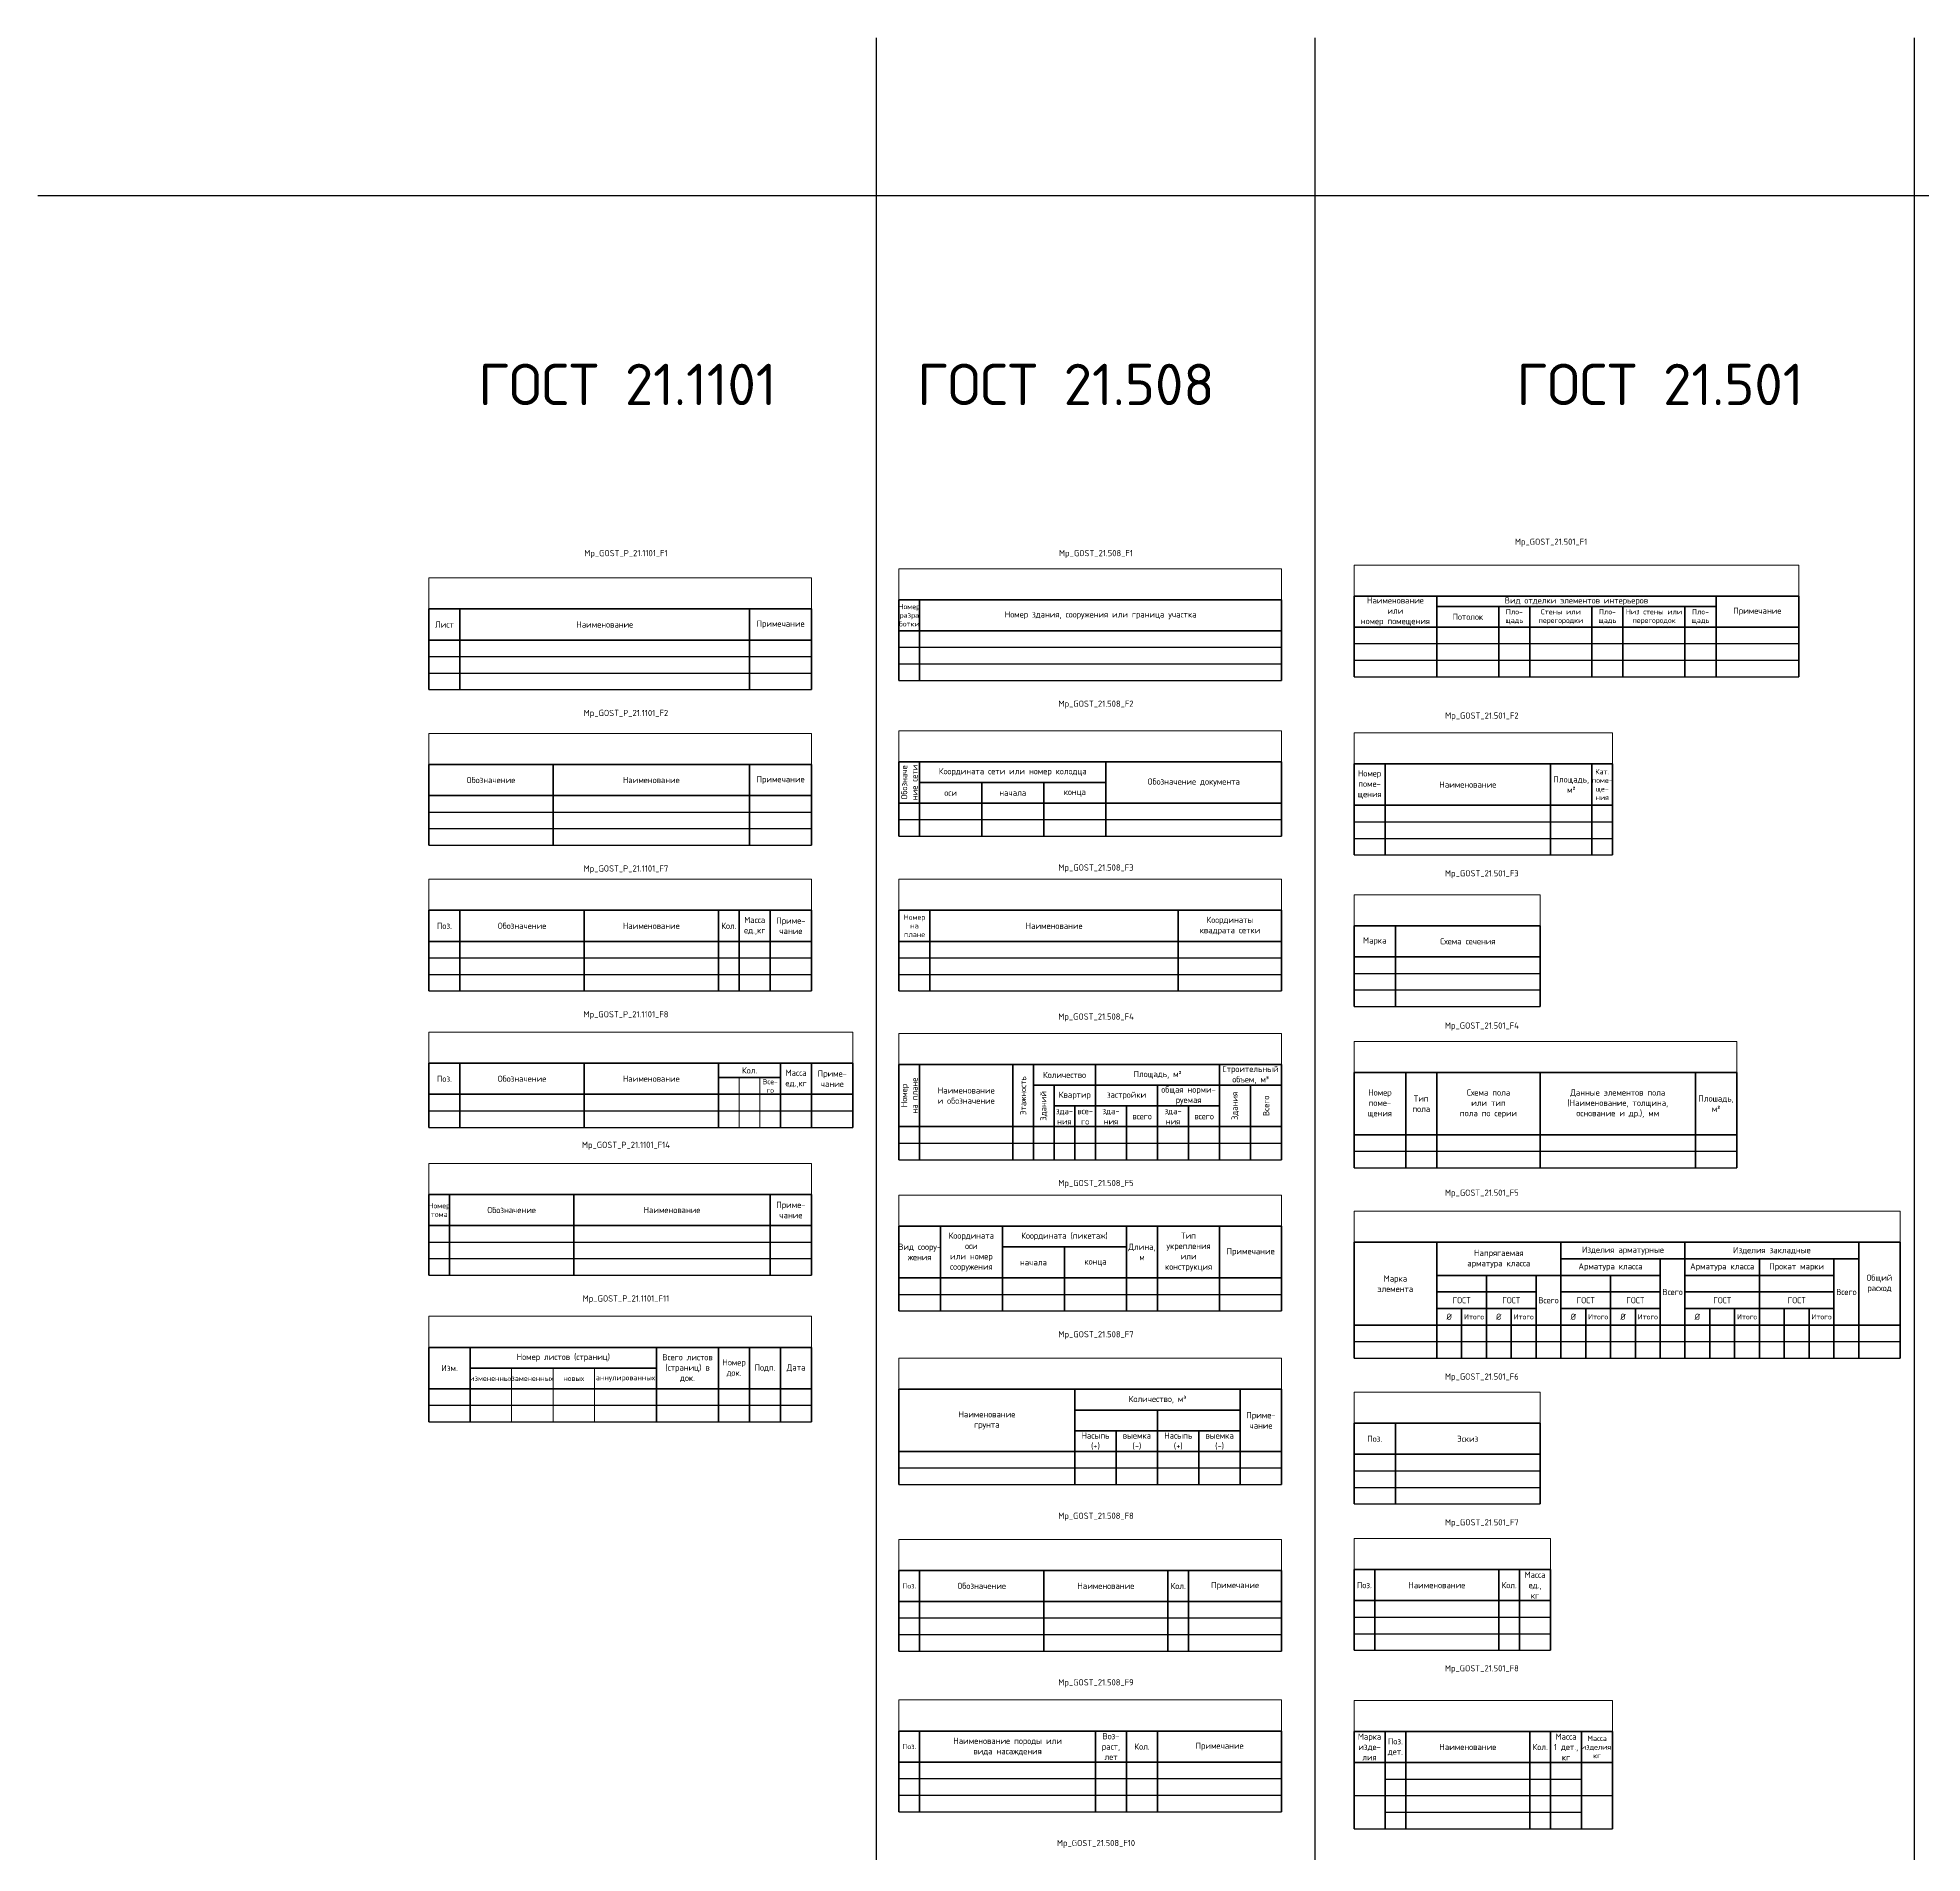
# Model space of a CAD drawing. Header units: millimetres. Extents: x 1497 to 8154, y -1970 to 1505.
# Drawn here: x 2261 to 3172, y 627 to 1505 of the extents above; entities that cross this region are included whole.
import ezdxf

# ---------------------------------------------------------------- set-up
doc = ezdxf.new("R2010")
doc.units = ezdxf.units.MM
doc.styles.add('MpTextStyle', font='isocpeur.ttf')

# ---------------------------------------------------------------- blocks, each defined once
blk = doc.blocks.new('*T1')
at = {"color": 0, "linetype": 'ByBlock', "lineweight": 40, "transparency": 16777216}
for p, q in [((0, -15), (185, -15)), ((0, -15), (0, -54)), ((15, -15), (15, -54)), ((155, -15), (155, -54)), ((185, -15), (185, -54)), ((0, -30), (185, -30))]:
    blk.add_line(p, q, dxfattribs=at)
at = {"color": 0, "linetype": 'ByBlock', "lineweight": -2, "transparency": 16777216}
for p, q in [((0, -38), (185, -38)), ((0, -46), (185, -46)), ((0, -54), (185, -54))]:
    blk.add_line(p, q, dxfattribs=at)
at = {"layer": 'Defpoints', "color": 8, "linetype": 'ByBlock', "lineweight": 0, "transparency": 16777216}
for p, q in [((0, 0), (185, 0)), ((0, 0), (0, -15)), ((185, 0), (185, -15))]:
    blk.add_line(p, q, dxfattribs=at)
at = {"color": 0, "transparency": 16777216, "char_height": 3, "attachment_point": 5, "style": 'MpTextStyle'}
for s, insert, width in [('Лист', (7.5, -22.5), 15), ('Наименование', (85, -22.5), 140), ('Примечание', (170, -22.5), 30)]:
    blk.add_mtext(s, dxfattribs=dict(at, insert=insert, width=width))
blk = doc.blocks.new('*T2')
at = {"color": 0, "linetype": 'ByBlock', "lineweight": 40, "transparency": 16777216}
for p, q in [((0, -15), (185, -15)), ((0, -15), (0, -54)), ((60, -15), (60, -54)), ((155, -15), (155, -54)), ((185, -15), (185, -54)), ((0, -30), (185, -30))]:
    blk.add_line(p, q, dxfattribs=at)
at = {"color": 0, "linetype": 'ByBlock', "lineweight": -2, "transparency": 16777216}
for p, q in [((0, -38), (185, -38)), ((0, -46), (185, -46)), ((0, -54), (185, -54))]:
    blk.add_line(p, q, dxfattribs=at)
at = {"layer": 'Defpoints', "color": 8, "linetype": 'ByBlock', "lineweight": 0, "transparency": 16777216}
for p, q in [((0, 0), (185, 0)), ((0, 0), (0, -15)), ((185, 0), (185, -15))]:
    blk.add_line(p, q, dxfattribs=at)
at = {"color": 0, "transparency": 16777216, "char_height": 3, "attachment_point": 5, "style": 'MpTextStyle'}
for s, insert, width in [('Обозначение', (30, -22.5), 60), ('Наименование', (107.5, -22.5), 95), ('Примечание', (170, -22.5), 30)]:
    blk.add_mtext(s, dxfattribs=dict(at, insert=insert, width=width))
blk = doc.blocks.new('*T3')
at = {"color": 0, "linetype": 'ByBlock', "lineweight": 40, "transparency": 16777216}
for p, q in [((0, -15), (185, -15)), ((0, -15), (0, -54)), ((15, -15), (15, -54)), ((75, -15), (75, -54)), ((140, -15), (140, -54)), ((150, -15), (150, -54)), ((165, -15), (165, -54)), ((185, -15), (185, -54)), ((0, -30), (185, -30))]:
    blk.add_line(p, q, dxfattribs=at)
at = {"color": 0, "linetype": 'ByBlock', "lineweight": -2, "transparency": 16777216}
for p, q in [((0, -38), (185, -38)), ((0, -46), (185, -46)), ((0, -54), (185, -54))]:
    blk.add_line(p, q, dxfattribs=at)
at = {"layer": 'Defpoints', "color": 8, "linetype": 'ByBlock', "lineweight": 0, "transparency": 16777216}
for p, q in [((0, 0), (185, 0)), ((0, 0), (0, -15)), ((185, 0), (185, -15))]:
    blk.add_line(p, q, dxfattribs=at)
at = {"color": 0, "transparency": 16777216, "char_height": 3, "attachment_point": 5, "style": 'MpTextStyle'}
for s, insert, width in [('Масса\\Pед.,кг', (157.5, -22.5), 15), ('Поз.', (7.5, -22.5), 15), ('Обозначение', (45, -22.5), 60), ('Наименование', (107.5, -22.5), 65), ('Кол.', (145, -22.5), 10), ('Приме-\\Pчание', (175, -22.5), 20)]:
    blk.add_mtext(s, dxfattribs=dict(at, insert=insert, width=width))
blk = doc.blocks.new('*T4')
at = {"color": 0, "linetype": 'ByBlock', "lineweight": 40, "transparency": 16777216}
for p, q in [((0, -15), (205, -15)), ((0, -15), (0, -46.05)), ((15, -15), (15, -46.05)), ((75, -15), (75, -46.05)), ((140, -15), (140, -46.05)), ((170, -15), (170, -46.05)), ((185, -15), (185, -46.05)), ((205, -15), (205, -46.05)), ((140, -22), (170, -22)), ((0, -30.05), (205, -30.05))]:
    blk.add_line(p, q, dxfattribs=at)
at = {"color": 0, "linetype": 'ByBlock', "lineweight": 20, "transparency": 16777216}
for p, q in [((150, -22), (150, -46.05)), ((160, -22), (160, -46.05))]:
    blk.add_line(p, q, dxfattribs=at)
at = {"color": 0, "linetype": 'ByBlock', "lineweight": -2, "transparency": 16777216}
for p, q in [((0, -38.05), (205, -38.05)), ((0, -46.05), (205, -46.05))]:
    blk.add_line(p, q, dxfattribs=at)
at = {"layer": 'Defpoints', "color": 8, "linetype": 'ByBlock', "lineweight": 0, "transparency": 16777216}
for p, q in [((0, 0), (205, 0)), ((0, 0), (0, -15)), ((205, 0), (205, -15))]:
    blk.add_line(p, q, dxfattribs=at)
at = {"color": 0, "transparency": 16777216, "attachment_point": 5, "style": 'MpTextStyle'}
for s, insert, char_height, width in [('Кол.', (155, -18.5), 3, 30), ('Масса\\Pед.,кг', (177.5, -22.52), 3, 15), ('Поз.', (7.5, -22.52), 3, 15), ('Обозначение', (45, -22.52), 3, 60), ('Наименование', (107.5, -22.52), 3, 65), ('Все-\\Pго', (165, -26.02), 2.5, 10), ('Приме-\\Pчание', (195, -22.52), 3, 20)]:
    blk.add_mtext(s, dxfattribs=dict(at, insert=insert, char_height=char_height, width=width))
blk = doc.blocks.new('*T5')
at = {"color": 0, "linetype": 'ByBlock', "lineweight": 40, "transparency": 16777216}
for p, q in [((0, -15), (185, -15)), ((0, -15), (0, -54)), ((10, -15), (10, -54)), ((70, -15), (70, -54)), ((165, -15), (165, -54)), ((185, -15), (185, -54)), ((0, -30), (185, -30))]:
    blk.add_line(p, q, dxfattribs=at)
at = {"color": 0, "linetype": 'ByBlock', "lineweight": -2, "transparency": 16777216}
for p, q in [((0, -38), (185, -38)), ((0, -46), (185, -46)), ((0, -54), (185, -54))]:
    blk.add_line(p, q, dxfattribs=at)
at = {"layer": 'Defpoints', "color": 8, "linetype": 'ByBlock', "lineweight": 0, "transparency": 16777216}
for p, q in [((0, 0), (185, 0)), ((0, 0), (0, -15)), ((185, 0), (185, -15))]:
    blk.add_line(p, q, dxfattribs=at)
at = {"color": 0, "transparency": 16777216, "attachment_point": 5, "style": 'MpTextStyle'}
for s, insert, char_height, width in [('Номер тома', (5, -22.5), 2.5, 10), ('Обозначение', (40, -22.5), 3, 60), ('Наименование', (117.5, -22.5), 3, 95), ('Приме-\\Pчание', (175, -22.5), 3, 20)]:
    blk.add_mtext(s, dxfattribs=dict(at, insert=insert, char_height=char_height, width=width))
blk = doc.blocks.new('*T6')
at = {"color": 0, "linetype": 'ByBlock', "lineweight": 40, "transparency": 16777216}
for p, q in [((0, -15), (185, -15)), ((0, -15), (0, -51)), ((10, -15), (10, -51)), ((100, -15), (100, -51)), ((185, -15), (185, -51)), ((10, -25), (100, -25)), ((40, -25), (40, -51)), ((70, -25), (70, -51)), ((0, -35), (185, -35))]:
    blk.add_line(p, q, dxfattribs=at)
at = {"color": 0, "linetype": 'ByBlock', "lineweight": -2, "transparency": 16777216}
for p, q in [((0, -43), (185, -43)), ((0, -51), (185, -51))]:
    blk.add_line(p, q, dxfattribs=at)
at = {"layer": 'Defpoints', "color": 8, "linetype": 'ByBlock', "lineweight": 0, "transparency": 16777216}
for p, q in [((0, 0), (185, 0)), ((0, 0), (0, -15)), ((185, 0), (185, -15))]:
    blk.add_line(p, q, dxfattribs=at)
at = {"color": 0, "transparency": 16777216, "insert": (5, -25), "char_height": 3, "width": 20, "attachment_point": 5, "rotation": 90, "style": 'MpTextStyle'}
blk.add_mtext('Обозначе\\Pние сети', dxfattribs=at)
at = {"color": 0, "transparency": 16777216, "char_height": 3, "attachment_point": 5, "style": 'MpTextStyle'}
for s, insert, width in [('Координата сети или номер колодца', (55, -20), 90), ('Обозначение документа', (142.5, -25), 85), ('оси', (25, -30), 30), ('начала', (55, -30), 30), ('конца', (85, -30), 30)]:
    blk.add_mtext(s, dxfattribs=dict(at, insert=insert, width=width))
blk = doc.blocks.new('*T7')
at = {"color": 0, "linetype": 'ByBlock', "lineweight": 40, "transparency": 16777216}
for p, q in [((0, -15), (185, -15)), ((0, -15), (0, -61)), ((10, -15), (10, -61)), ((55, -15), (55, -61)), ((65, -15), (65, -61)), ((95, -15), (95, -61)), ((155, -15), (155, -61)), ((185, -15), (185, -61)), ((65, -25), (185, -25)), ((75, -25), (75, -61)), ((125, -25), (125, -61)), ((170, -25), (170, -61)), ((75, -35), (155, -35)), ((85, -35), (85, -61)), ((110, -35), (110, -61)), ((140, -35), (140, -61)), ((0, -45), (185, -45))]:
    blk.add_line(p, q, dxfattribs=at)
at = {"color": 0, "linetype": 'ByBlock', "lineweight": -2, "transparency": 16777216}
for p, q in [((0, -53), (185, -53)), ((0, -61), (185, -61))]:
    blk.add_line(p, q, dxfattribs=at)
at = {"layer": 'Defpoints', "color": 8, "linetype": 'ByBlock', "lineweight": 0, "transparency": 16777216}
for p, q in [((0, 0), (185, 0)), ((0, 0), (0, -15)), ((185, 0), (185, -15))]:
    blk.add_line(p, q, dxfattribs=at)
at = {"color": 0, "transparency": 16777216, "char_height": 3, "attachment_point": 5, "style": 'MpTextStyle'}
for s, insert, width in [('Площадь, м²', (125, -20), 60), ('Строительный объем, м³', (170, -20), 30), ('Наименование\\Pи обозначение', (32.5, -30), 45), ('Количество', (80, -20), 30), ('общая норми-\\Pруемая', (140, -30), 30), ('зда-\\Pния', (80, -40), 10), ('Квартир', (85, -30), 20), ('зда-\\Pния', (102.5, -40), 15), ('застройки', (110, -30), 30), ('зда-\\Pния', (132.5, -40), 15), ('все-\\Pго', (90, -40), 10), ('всего', (117.5, -40), 15), ('всего', (147.5, -40), 15)]:
    blk.add_mtext(s, dxfattribs=dict(at, insert=insert, width=width))
at = {"color": 0, "transparency": 16777216, "char_height": 3, "attachment_point": 5, "rotation": 90, "style": 'MpTextStyle'}
for s, insert, width in [('Номер\\Pна плане', (5, -30), 30), ('Этажность', (60, -30), 30), ('Зданий', (70, -35), 20), ('Здания', (162.5, -35), 20), ('Всего', (177.5, -35), 20)]:
    blk.add_mtext(s, dxfattribs=dict(at, insert=insert, width=width))
blk = doc.blocks.new('*T8')
at = {"color": 0, "linetype": 'ByBlock', "lineweight": 40, "transparency": 16777216}
for p, q in [((0, -15), (185, -15)), ((0, -15), (0, -56)), ((20, -15), (20, -56)), ((50, -15), (50, -56)), ((110, -15), (110, -56)), ((125, -15), (125, -56)), ((155, -15), (155, -56)), ((185, -15), (185, -56)), ((50, -25), (110, -25)), ((80, -25), (80, -56)), ((0, -40), (185, -40))]:
    blk.add_line(p, q, dxfattribs=at)
at = {"color": 0, "linetype": 'ByBlock', "lineweight": -2, "transparency": 16777216}
for p, q in [((0, -48), (185, -48)), ((0, -56), (185, -56))]:
    blk.add_line(p, q, dxfattribs=at)
at = {"layer": 'Defpoints', "color": 8, "linetype": 'ByBlock', "lineweight": 0, "transparency": 16777216}
for p, q in [((0, 0), (185, 0)), ((0, 0), (0, -15)), ((185, 0), (185, -15))]:
    blk.add_line(p, q, dxfattribs=at)
at = {"color": 0, "transparency": 16777216, "char_height": 3, "attachment_point": 5, "style": 'MpTextStyle'}
for s, insert, width in [('Координата\\Pоси\\Pили номер сооружения', (35, -27.5), 30), ('Координата (пикетаж)', (80, -20), 60), ('Тип\\Pукрепления\\Pили конструкция', (140, -27.5), 30), ('Вид соору-\\Pжения', (10, -27.5), 20), ('Длина,\\Pм', (117.5, -27.5), 15), ('Примечание', (170, -27.5), 30), ('начала', (65, -32.5), 30), ('конца', (95, -32.5), 30)]:
    blk.add_mtext(s, dxfattribs=dict(at, insert=insert, width=width))
blk = doc.blocks.new('*T9')
at = {"color": 0, "linetype": 'ByBlock', "lineweight": 40, "transparency": 16777216}
for p, q in [((0, -15), (185, -15)), ((0, -15), (0, -61)), ((85, -15), (85, -61)), ((165, -15), (165, -61)), ((185, -15), (185, -61)), ((85, -25), (165, -25)), ((125, -25), (125, -61)), ((85, -35), (165, -35)), ((105, -35), (105, -61)), ((145, -35), (145, -61)), ((0, -45), (185, -45))]:
    blk.add_line(p, q, dxfattribs=at)
at = {"color": 0, "linetype": 'ByBlock', "lineweight": -2, "transparency": 16777216}
for p, q in [((0, -53), (185, -53)), ((0, -61), (185, -61))]:
    blk.add_line(p, q, dxfattribs=at)
at = {"layer": 'Defpoints', "color": 8, "linetype": 'ByBlock', "lineweight": 0, "transparency": 16777216}
for p, q in [((0, 0), (185, 0)), ((0, 0), (0, -15)), ((185, 0), (185, -15))]:
    blk.add_line(p, q, dxfattribs=at)
at = {"color": 0, "transparency": 16777216, "char_height": 3, "attachment_point": 5, "style": 'MpTextStyle'}
for s, insert, width in [('Количество, м³', (125, -20), 80), ('Наименование\\Pгрунта', (42.5, -30), 85), ('Приме-\\Pчание', (175, -30), 20), ('Насыпь\\P(+)', (95, -40), 20), ('Насыпь\\P(+)', (135, -40), 20), ('выемка\\P(-)', (115, -40), 20), ('выемка\\P(-)', (155, -40), 20)]:
    blk.add_mtext(s, dxfattribs=dict(at, insert=insert, width=width))
blk = doc.blocks.new('*T10')
at = {"color": 0, "linetype": 'ByBlock', "lineweight": 40, "transparency": 16777216}
for p, q in [((0, -15), (185, -15)), ((0, -15), (0, -54)), ((10, -15), (10, -54)), ((70, -15), (70, -54)), ((130, -15), (130, -54)), ((140, -15), (140, -54)), ((185, -15), (185, -54)), ((0, -30), (185, -30))]:
    blk.add_line(p, q, dxfattribs=at)
at = {"color": 0, "linetype": 'ByBlock', "lineweight": -2, "transparency": 16777216}
for p, q in [((0, -38), (185, -38)), ((0, -46), (185, -46)), ((0, -54), (185, -54))]:
    blk.add_line(p, q, dxfattribs=at)
at = {"layer": 'Defpoints', "color": 8, "linetype": 'ByBlock', "lineweight": 0, "transparency": 16777216}
for p, q in [((0, 0), (185, 0)), ((0, 0), (0, -15)), ((185, 0), (185, -15))]:
    blk.add_line(p, q, dxfattribs=at)
at = {"color": 0, "transparency": 16777216, "attachment_point": 5, "style": 'MpTextStyle'}
for s, insert, char_height, width in [('Поз.', (5, -22.5), 2.5, 10), ('Обозначение', (40, -22.5), 3, 60), ('Наименование', (100, -22.5), 3, 60), ('Кол.', (135, -22.5), 3, 10), ('Примечание', (162.5, -22.5), 3, 45)]:
    blk.add_mtext(s, dxfattribs=dict(at, insert=insert, char_height=char_height, width=width))
blk = doc.blocks.new('*T11')
at = {"color": 0, "linetype": 'ByBlock', "lineweight": 40, "transparency": 16777216}
for p, q in [((0, -15), (185, -15)), ((0, -15), (0, -54)), ((10, -15), (10, -54)), ((95, -15), (95, -54)), ((110, -15), (110, -54)), ((125, -15), (125, -54)), ((185, -15), (185, -54)), ((0, -30), (185, -30))]:
    blk.add_line(p, q, dxfattribs=at)
at = {"color": 0, "linetype": 'ByBlock', "lineweight": -2, "transparency": 16777216}
for p, q in [((0, -38), (185, -38)), ((0, -46), (185, -46)), ((0, -54), (185, -54))]:
    blk.add_line(p, q, dxfattribs=at)
at = {"layer": 'Defpoints', "color": 8, "linetype": 'ByBlock', "lineweight": 0, "transparency": 16777216}
for p, q in [((0, 0), (185, 0)), ((0, 0), (0, -15)), ((185, 0), (185, -15))]:
    blk.add_line(p, q, dxfattribs=at)
at = {"color": 0, "transparency": 16777216, "attachment_point": 5, "style": 'MpTextStyle'}
for s, insert, char_height, width in [('Воз-\\Pраст,\\Pлет', (102.5, -22.5), 3, 15), ('Поз.', (5, -22.5), 2.5, 10), ('Наименование породы или\\Pвида насаждения', (52.5, -22.5), 3, 85), ('Кол.', (117.5, -22.5), 3, 15), ('Примечание', (155, -22.5), 3, 60)]:
    blk.add_mtext(s, dxfattribs=dict(at, insert=insert, char_height=char_height, width=width))
blk = doc.blocks.new('*T13')
at = {"color": 0, "linetype": 'ByBlock', "lineweight": 40, "transparency": 16777216}
for p, q in [((0, -15), (215, -15)), ((0, -15), (0, -54)), ((40, -15), (40, -54)), ((175, -15), (175, -54)), ((215, -15), (215, -54)), ((40, -20), (175, -20)), ((70, -20), (70, -54)), ((85, -20), (85, -54)), ((115, -20), (115, -54)), ((130, -20), (130, -54)), ((160, -20), (160, -54)), ((0, -30), (215, -30))]:
    blk.add_line(p, q, dxfattribs=at)
at = {"color": 0, "linetype": 'ByBlock', "lineweight": -2, "transparency": 16777216}
for p, q in [((0, -38), (215, -38)), ((0, -46), (215, -46)), ((0, -54), (215, -54))]:
    blk.add_line(p, q, dxfattribs=at)
at = {"layer": 'Defpoints', "color": 8, "linetype": 'ByBlock', "lineweight": 0, "transparency": 16777216}
for p, q in [((0, 0), (215, 0)), ((0, 0), (0, -15)), ((215, 0), (215, -15))]:
    blk.add_line(p, q, dxfattribs=at)
at = {"color": 0, "transparency": 16777216, "attachment_point": 5, "style": 'MpTextStyle'}
for s, insert, char_height, width in [('Наименование\\Pили\\Pномер помещения', (20, -22.5), 3, 40), ('Вид отделки элементов интерьеров', (107.5, -17.5), 3, 135), ('Потолок', (55, -25), 3, 30), ('Пло-\\Pщадь', (77.5, -25), 2.5, 15), ('Стены или перегородки', (100, -25), 2.5, 30), ('Пло-\\Pщадь', (122.5, -25), 2.5, 15), ('Низ стены или перегородок', (145, -25), 2.5, 30), ('Пло-\\Pщадь', (167.5, -25), 2.5, 15), ('Примечание', (195, -22.5), 3, 40)]:
    blk.add_mtext(s, dxfattribs=dict(at, insert=insert, char_height=char_height, width=width))
blk = doc.blocks.new('*T14')
at = {"color": 0, "linetype": 'ByBlock', "lineweight": 40, "transparency": 16777216}
for p, q in [((0, -15), (125, -15)), ((0, -15), (0, -59)), ((15, -15), (15, -59)), ((95, -15), (95, -59)), ((115, -15), (115, -59)), ((125, -15), (125, -59)), ((0, -35), (125, -35))]:
    blk.add_line(p, q, dxfattribs=at)
at = {"color": 0, "linetype": 'ByBlock', "lineweight": -2, "transparency": 16777216}
for p, q in [((0, -43), (125, -43)), ((0, -51), (125, -51)), ((0, -59), (125, -59))]:
    blk.add_line(p, q, dxfattribs=at)
at = {"layer": 'Defpoints', "color": 8, "linetype": 'ByBlock', "lineweight": 0, "transparency": 16777216}
for p, q in [((0, 0), (125, 0)), ((0, 0), (0, -15)), ((125, 0), (125, -15))]:
    blk.add_line(p, q, dxfattribs=at)
at = {"color": 0, "transparency": 16777216, "attachment_point": 5, "style": 'MpTextStyle'}
for s, insert, char_height, width in [('Номер поме-\\Pщения', (7.5, -25), 3, 15), ('Кат. поме-\\Pще-\\Pния', (120, -25), 2.5, 10), ('Наименование', (55, -25), 3, 80), ('Площадь,\\Pм²', (105, -25), 3, 20)]:
    blk.add_mtext(s, dxfattribs=dict(at, insert=insert, char_height=char_height, width=width))
blk = doc.blocks.new('*T15')
at = {"color": 0, "linetype": 'ByBlock', "lineweight": 40, "transparency": 16777216}
for p, q in [((0, -15), (90, -15)), ((0, -15), (0, -54)), ((20, -15), (20, -54)), ((90, -15), (90, -54)), ((0, -30), (90, -30))]:
    blk.add_line(p, q, dxfattribs=at)
at = {"color": 0, "linetype": 'ByBlock', "lineweight": -2, "transparency": 16777216}
for p, q in [((0, -38), (90, -38)), ((0, -46), (90, -46)), ((0, -54), (90, -54))]:
    blk.add_line(p, q, dxfattribs=at)
at = {"layer": 'Defpoints', "color": 8, "linetype": 'ByBlock', "lineweight": 0, "transparency": 16777216}
for p, q in [((0, 0), (90, 0)), ((0, 0), (0, -15)), ((90, 0), (90, -15))]:
    blk.add_line(p, q, dxfattribs=at)
at = {"color": 0, "transparency": 16777216, "char_height": 3, "attachment_point": 5, "style": 'MpTextStyle'}
for s, insert, width in [('Марка', (10, -22.5), 20), ('Схема сечения', (55, -22.5), 70)]:
    blk.add_mtext(s, dxfattribs=dict(at, insert=insert, width=width))
blk = doc.blocks.new('*T16')
at = {"color": 0, "linetype": 'ByBlock', "lineweight": 40, "transparency": 16777216}
for p, q in [((0, -15), (185, -15)), ((0, -15), (0, -61)), ((25, -15), (25, -61)), ((40, -15), (40, -61)), ((90, -15), (90, -61)), ((165, -15), (165, -61)), ((185, -15), (185, -61)), ((0, -45), (185, -45))]:
    blk.add_line(p, q, dxfattribs=at)
at = {"color": 0, "linetype": 'ByBlock', "lineweight": -2, "transparency": 16777216}
for p, q in [((0, -53), (185, -53)), ((0, -61), (185, -61))]:
    blk.add_line(p, q, dxfattribs=at)
at = {"layer": 'Defpoints', "color": 8, "linetype": 'ByBlock', "lineweight": 0, "transparency": 16777216}
for p, q in [((0, 0), (185, 0)), ((0, 0), (0, -15)), ((185, 0), (185, -15))]:
    blk.add_line(p, q, dxfattribs=at)
at = {"color": 0, "transparency": 16777216, "char_height": 3, "attachment_point": 5, "style": 'MpTextStyle'}
for s, insert, width in [('Номер\\Pпоме-\\Pщения', (12.5, -30), 25), ('Тип\\Pпола', (32.5, -30), 15), ('Схема пола\\Pили тип\\Pпола по серии', (65, -30), 50), ('Данные элементов пола\\P(Наименование, толщина,\\Pоснование и др.), мм', (127.5, -30), 75), ('Плошадь,\\Pм²', (175, -30), 20)]:
    blk.add_mtext(s, dxfattribs=dict(at, insert=insert, width=width))
blk = doc.blocks.new('*T17')
at = {"color": 0, "linetype": 'ByBlock', "lineweight": 40, "transparency": 16777216}
for p, q in [((0, -15), (264, -15)), ((0, -15), (0, -71)), ((40, -15), (40, -71)), ((100, -15), (100, -71)), ((160, -15), (160, -71)), ((244, -15), (244, -71)), ((264, -15), (264, -71)), ((100, -23), (244, -23)), ((148, -23), (148, -71)), ((196, -23), (196, -71)), ((232, -23), (232, -71)), ((40, -31), (148, -31)), ((64, -31), (64, -71)), ((88, -31), (88, -71)), ((124, -31), (124, -71)), ((160, -31), (232, -31)), ((40, -39), (88, -39)), ((100, -39), (148, -39)), ((160, -39), (232, -39)), ((40, -47), (88, -47)), ((52, -47), (52, -71)), ((76, -47), (76, -71)), ((100, -47), (148, -47)), ((112, -47), (112, -71)), ((136, -47), (136, -71)), ((160, -47), (232, -47)), ((172, -47), (172, -71)), ((184, -47), (184, -71)), ((208, -47), (208, -71)), ((220, -47), (220, -71)), ((0, -55), (264, -55))]:
    blk.add_line(p, q, dxfattribs=at)
at = {"color": 0, "linetype": 'ByBlock', "lineweight": -2, "transparency": 16777216}
for p, q in [((0, -63), (264, -63)), ((0, -71), (264, -71))]:
    blk.add_line(p, q, dxfattribs=at)
at = {"layer": 'Defpoints', "color": 8, "linetype": 'ByBlock', "lineweight": 0, "transparency": 16777216}
for p, q in [((0, 0), (264, 0)), ((0, 0), (0, -15)), ((264, 0), (264, -15))]:
    blk.add_line(p, q, dxfattribs=at)
at = {"color": 0, "transparency": 16777216, "attachment_point": 5, "style": 'MpTextStyle'}
for s, insert, char_height, width in [('Изделия арматурные', (130, -19), 3, 60), ('Изделия закладные', (202, -19), 3, 84), ('Напрягаемая\\Pарматура класса', (70, -23), 3, 60), ('Арматура класса', (124, -27), 3, 48), ('Арматура класса', (178, -27), 3, 36), ('Прокат марки', (214, -27), 3, 36), ('Марка\\Pэлемента', (20, -35), 3, 40), ('Общий\\Pрасход', (254, -35), 3, 20), ('ГОСТ', (52, -43), 3, 24), ('ГОСТ', (76, -43), 3, 24), ('Всего', (94, -43), 3, 12), ('ГОСТ', (112, -43), 3, 24), ('ГОСТ', (136, -43), 3, 24), ('Всего', (154, -39), 3, 12), ('ГОСТ', (178, -43), 3, 36), ('ГОСТ', (214, -43), 3, 36), ('Всего', (238, -39), 3, 12), ('%%C', (46, -51), 3, 12), ('Итого', (58, -51), 2.5, 12), ('%%C', (70, -51), 3, 12), ('Итого', (82, -51), 2.5, 12), ('%%C', (106, -51), 3, 12), ('Итого', (118, -51), 2.5, 12), ('%%C', (130, -51), 3, 12), ('Итого', (142, -51), 2.5, 12), ('%%C', (166, -51), 3, 12), ('Итого', (190, -51), 2.5, 12), ('Итого', (226, -51), 2.5, 12)]:
    blk.add_mtext(s, dxfattribs=dict(at, insert=insert, char_height=char_height, width=width))
blk = doc.blocks.new('*T18')
at = {"color": 0, "linetype": 'ByBlock', "lineweight": 40, "transparency": 16777216}
for p, q in [((0, -15), (90, -15)), ((0, -15), (0, -54)), ((20, -15), (20, -54)), ((90, -15), (90, -54)), ((0, -30), (90, -30))]:
    blk.add_line(p, q, dxfattribs=at)
at = {"color": 0, "linetype": 'ByBlock', "lineweight": -2, "transparency": 16777216}
for p, q in [((0, -38), (90, -38)), ((0, -46), (90, -46)), ((0, -54), (90, -54))]:
    blk.add_line(p, q, dxfattribs=at)
at = {"layer": 'Defpoints', "color": 8, "linetype": 'ByBlock', "lineweight": 0, "transparency": 16777216}
for p, q in [((0, 0), (90, 0)), ((0, 0), (0, -15)), ((90, 0), (90, -15))]:
    blk.add_line(p, q, dxfattribs=at)
at = {"color": 0, "transparency": 16777216, "char_height": 3, "attachment_point": 5, "style": 'MpTextStyle'}
for s, insert, width in [('Поз.', (10, -22.5), 20), ('Эскиз', (55, -22.5), 70)]:
    blk.add_mtext(s, dxfattribs=dict(at, insert=insert, width=width))
blk = doc.blocks.new('*T19')
at = {"color": 0, "linetype": 'ByBlock', "lineweight": 40, "transparency": 16777216}
for p, q in [((0, -15), (95, -15)), ((0, -15), (0, -54)), ((10, -15), (10, -54)), ((70, -15), (70, -54)), ((80, -15), (80, -54)), ((95, -15), (95, -54)), ((0, -30), (95, -30))]:
    blk.add_line(p, q, dxfattribs=at)
at = {"color": 0, "linetype": 'ByBlock', "lineweight": -2, "transparency": 16777216}
for p, q in [((0, -38), (95, -38)), ((0, -46), (95, -46)), ((0, -54), (95, -54))]:
    blk.add_line(p, q, dxfattribs=at)
at = {"layer": 'Defpoints', "color": 8, "linetype": 'ByBlock', "lineweight": 0, "transparency": 16777216}
for p, q in [((0, 0), (95, 0)), ((0, 0), (0, -15)), ((95, 0), (95, -15))]:
    blk.add_line(p, q, dxfattribs=at)
at = {"color": 0, "transparency": 16777216, "char_height": 3, "attachment_point": 5, "style": 'MpTextStyle'}
for s, insert, width in [('Масса\\Pед.,\\Pкг', (87.5, -22.5), 15), ('Поз.', (5, -22.5), 10), ('Наименование', (40, -22.5), 60), ('Кол.', (75, -22.5), 10)]:
    blk.add_mtext(s, dxfattribs=dict(at, insert=insert, width=width))
blk = doc.blocks.new('*T20')
at = {"color": 0, "linetype": 'ByBlock', "lineweight": 40, "transparency": 16777216}
for p, q in [((0, -15), (125, -15)), ((0, -15), (0, -62)), ((15, -15), (15, -62)), ((25, -15), (25, -62)), ((85, -15), (85, -62)), ((95, -15), (95, -62)), ((110, -15), (110, -62)), ((125, -15), (125, -62)), ((0, -30), (125, -30))]:
    blk.add_line(p, q, dxfattribs=at)
at = {"color": 0, "linetype": 'ByBlock', "lineweight": -2, "transparency": 16777216}
for p, q in [((15, -38), (110, -38)), ((0, -46), (125, -46)), ((15, -54), (110, -54)), ((0, -62), (125, -62))]:
    blk.add_line(p, q, dxfattribs=at)
at = {"layer": 'Defpoints', "color": 8, "linetype": 'ByBlock', "lineweight": 0, "transparency": 16777216}
for p, q in [((0, 0), (125, 0)), ((0, 0), (0, -15)), ((125, 0), (125, -15))]:
    blk.add_line(p, q, dxfattribs=at)
at = {"color": 0, "transparency": 16777216, "attachment_point": 5, "style": 'MpTextStyle'}
for s, insert, char_height, width in [('Марка\\Pизде-\\Pлия', (7.5, -22.5), 3, 15), ('Масса\\P1 дет.,\\Pкг', (102.5, -22.5), 3, 15), ('Масса\\Pизделия,\\Pкг', (117.5, -22.5), 2.5, 15), ('Поз.\\Pдет.', (20, -22.5), 3, 10), ('Наименование', (55, -22.5), 3, 60), ('Кол.', (90, -22.5), 3, 10)]:
    blk.add_mtext(s, dxfattribs=dict(at, insert=insert, char_height=char_height, width=width))
blk = doc.blocks.new('*T29')
at = {"color": 0, "linetype": 'ByBlock', "lineweight": 40, "transparency": 16777216}
for p, q in [((0, -15), (185, -15)), ((0, -15), (0, -51)), ((20, -15), (20, -51)), ((110, -15), (110, -51)), ((140, -15), (140, -51)), ((155, -15), (155, -51)), ((170, -15), (170, -51)), ((185, -15), (185, -51)), ((20, -25), (110, -25)), ((0, -35), (185, -35))]:
    blk.add_line(p, q, dxfattribs=at)
at = {"color": 0, "linetype": 'ByBlock', "lineweight": 20, "transparency": 16777216}
for p, q in [((40, -25), (40, -51)), ((60, -25), (60, -51)), ((80, -25), (80, -51))]:
    blk.add_line(p, q, dxfattribs=at)
at = {"color": 0, "linetype": 'ByBlock', "lineweight": -2, "transparency": 16777216}
for p, q in [((0, -43), (185, -43)), ((0, -51), (185, -51))]:
    blk.add_line(p, q, dxfattribs=at)
at = {"layer": 'Defpoints', "color": 8, "linetype": 'ByBlock', "lineweight": 0, "transparency": 16777216}
for p, q in [((0, 0), (185, 0)), ((0, 0), (0, -15)), ((185, 0), (185, -15))]:
    blk.add_line(p, q, dxfattribs=at)
at = {"color": 0, "transparency": 16777216, "attachment_point": 5, "style": 'MpTextStyle'}
for s, insert, char_height, width in [('Номер листов (страниц)', (65, -20), 3, 90), ('Изм.', (10, -25), 3, 20), ('Всего листов (страниц) в док.', (125, -25), 3, 30), ('Номер док.', (147.5, -25), 3, 15), ('Подп.', (162.5, -25), 3, 15), ('Дата', (177.5, -25), 3, 15), ('измененных', (30, -30), 2.5, 20), ('замененных', (50, -30), 2.5, 20), ('новых', (70, -30), 2.5, 20), ('аннулированных', (95, -30), 2.5, 30)]:
    blk.add_mtext(s, dxfattribs=dict(at, insert=insert, char_height=char_height, width=width))
blk = doc.blocks.new('*T163')
at = {"color": 0, "linetype": 'ByBlock', "lineweight": 40}
for p, q in [((0, -15), (185, -15)), ((0, -15), (0, -54)), ((15, -15), (15, -54)), ((135, -15), (135, -54)), ((185, -15), (185, -54)), ((0, -30), (185, -30))]:
    blk.add_line(p, q, dxfattribs=at)
at = {"color": 0, "linetype": 'ByBlock', "lineweight": -2}
for p, q in [((0, -38), (185, -38)), ((0, -46), (185, -46)), ((0, -54), (185, -54))]:
    blk.add_line(p, q, dxfattribs=at)
at = {"layer": 'Defpoints', "color": 8, "linetype": 'ByBlock', "lineweight": 0}
for p, q in [((0, 0), (185, 0)), ((0, 0), (0, -15)), ((185, 0), (185, -15))]:
    blk.add_line(p, q, dxfattribs=at)
at = {"color": 0, "attachment_point": 5, "style": 'MpTextStyle'}
for s, insert, char_height, width in [('Номер\\Pна\\Pплане', (7.5, -22.5), 2.5, 15), ('Координаты\\Pквадрата сетки', (160, -22.5), 3, 50), ('Наименование', (75, -22.5), 3, 120)]:
    blk.add_mtext(s, dxfattribs=dict(at, insert=insert, char_height=char_height, width=width))
blk = doc.blocks.new('*T164')
at = {"color": 0, "linetype": 'ByBlock', "lineweight": 40, "transparency": 16777216}
for p, q in [((0, -15), (185, -15)), ((0, -15), (0, -54)), ((10, -15), (10, -54)), ((185, -15), (185, -54)), ((0, -30), (185, -30))]:
    blk.add_line(p, q, dxfattribs=at)
at = {"color": 0, "linetype": 'ByBlock', "lineweight": -2, "transparency": 16777216}
for p, q in [((0, -38), (185, -38)), ((0, -46), (185, -46)), ((0, -54), (185, -54))]:
    blk.add_line(p, q, dxfattribs=at)
at = {"layer": 'Defpoints', "color": 8, "linetype": 'ByBlock', "lineweight": 0, "transparency": 16777216}
for p, q in [((0, 0), (185, 0)), ((0, 0), (0, -15)), ((185, 0), (185, -15))]:
    blk.add_line(p, q, dxfattribs=at)
at = {"color": 0, "transparency": 16777216, "attachment_point": 5, "style": 'MpTextStyle'}
for s, insert, char_height, width in [('Номер разра\\Pботки', (5, -22.5), 2.5, 10), ('Номер здания, сооружения или граница участка', (97.5, -22.5), 3, 175)]:
    blk.add_mtext(s, dxfattribs=dict(at, insert=insert, char_height=char_height, width=width))

msp = doc.modelspace()

# ---------------------------------------------------------------- linework, layer by layer
for p, q in [((2666.09, 1504.97), (2666.09, 26.63)), ((2878.2, 1504.97), (2878.2, 26.63)), ((3167.97, 1504.97), (3167.97, 26.63)), ((2260.8, 1428.66), (8153.86, 1428.66))]:
    msp.add_line(p, q)

# ---------------------------------------------------------------- block references
for name, p in [('*T164', (2677.15, 1248.29)), ('*T13', (2897.13, 1250.06)), ('*T1', (2449.92, 1243.82)), ('*T2', (2449.92, 1168.63)), ('*T6', (2677.15, 1169.99)), ('*T14', (2897.13, 1168.93)), ('*T3', (2449.92, 1098.16)), ('*T163', (2677.15, 1098.16)), ('*T15', (2897.13, 1090.69)), ('*T4', (2449.92, 1024.27)), ('*T7', (2677.15, 1023.6)), ('*T16', (2897.13, 1019.69)), ('*T5', (2449.92, 960.78)), ('*T8', (2677.15, 945.49)), ('*T17', (2897.13, 937.66)), ('*T29', (2449.92, 886.89)), ('*T9', (2677.15, 866.61)), ('*T18', (2897.13, 850.2)), ('*T10', (2677.15, 779.09)), ('*T19', (2897.13, 779.45)), ('*T11', (2677.15, 701.43)), ('*T20', (2897.13, 701.21))]:
    msp.add_blockref(name, p)

# ---------------------------------------------------------------- texts
at = {"style": 'MpTextStyle'}
for s, p in [('ГОСТ 21.1101', (2473.79, 1327.36)), ('ГОСТ 21.508', (2685.9, 1327.36)), ('ГОСТ 21.501', (2975.67, 1327.36))]:
    msp.add_text(s, height=20, dxfattribs=at).set_placement(p)
at = {"char_height": 3, "attachment_point": 5, "style": 'MpTextStyle'}
for s, insert in [('Mp_GOST_P_21.1101_F1', (2545.17, 1255.37)), ('Mp_GOST_21.508_F1', (2772.4, 1255.37)), ('Mp_GOST_21.501_F1', (2992.38, 1260.88)), ('Mp_GOST_21.508_F2', (2772.4, 1182.58)), ('Mp_GOST_P_21.1101_F2', (2545.17, 1178.11)), ('Mp_GOST_21.501_F2', (2958.93, 1176.83)), ('Mp_GOST_P_21.1101_F7', (2545.17, 1102.92)), ('Mp_GOST_21.508_F3', (2772.4, 1103.4)), ('Mp_GOST_21.501_F3', (2958.93, 1100.6)), ('Mp_GOST_P_21.1101_F8', (2545.17, 1032.45)), ('Mp_GOST_21.508_F4', (2772.4, 1031.34)), ('Mp_GOST_21.501_F4', (2958.93, 1026.99)), ('Mp_GOST_P_21.1101_F14', (2545.17, 969.34)), ('Mp_GOST_21.508_F5', (2772.4, 950.89)), ('Mp_GOST_21.501_F5', (2958.93, 946.22)), ('Mp_GOST_P_21.1101_F11', (2545.17, 895.07)), ('Mp_GOST_21.508_F7', (2772.4, 877.78)), ('Mp_GOST_21.501_F6', (2958.93, 857.33)), ('Mp_GOST_21.508_F8', (2772.4, 790.02)), ('Mp_GOST_21.501_F7', (2958.93, 786.87)), ('Mp_GOST_21.508_F9', (2772.4, 709.5)), ('Mp_GOST_21.501_F8', (2958.93, 716.29)), ('Mp_GOST_21.508_F10', (2772.4, 631.84))]:
    msp.add_mtext_dynamic_manual_height_columns(s, width=51.718, gutter_width=15, heights=[0], dxfattribs=dict(at, insert=insert))

doc.saveas('drawing.dxf')
